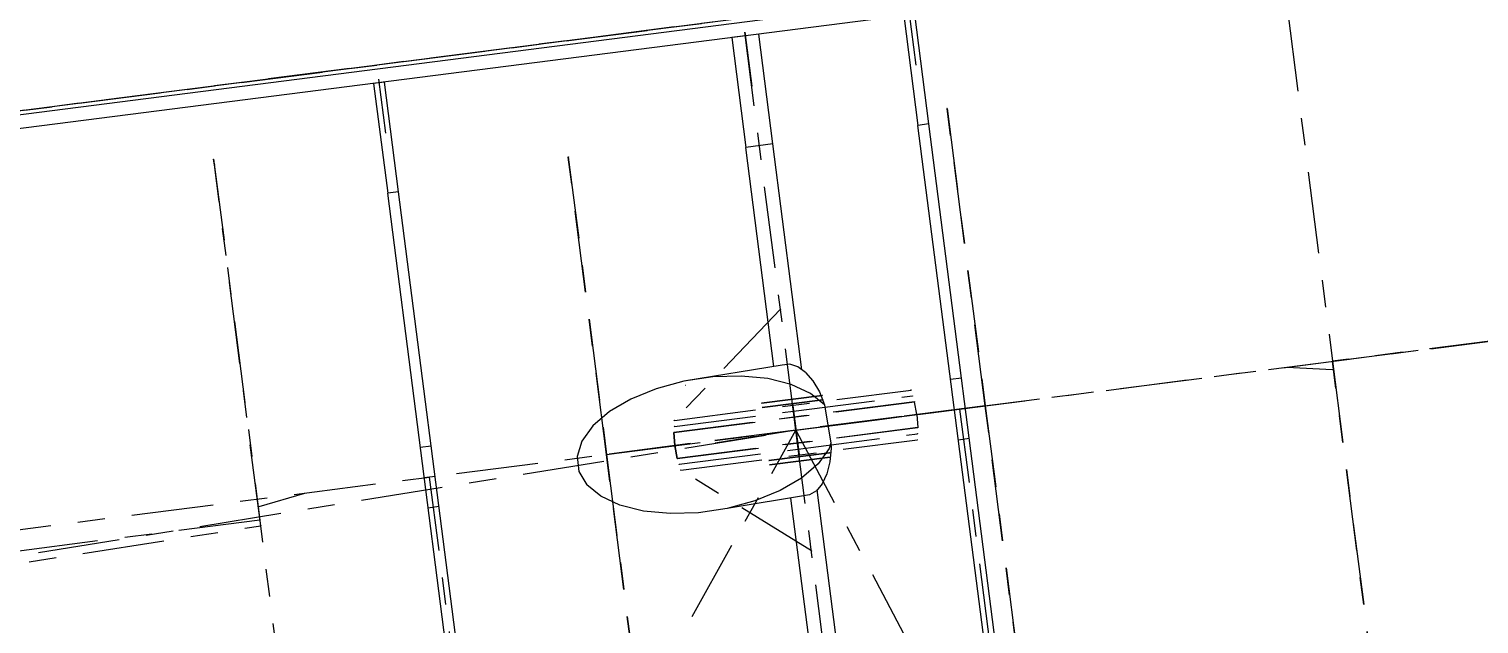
# Model space of a CAD drawing. Header units: millimetres. Extents: x 2368 to 8313, y 7493 to 11698.
# Drawn here: x 4204.5 to 4257.6, y 11390.1 to 11412 of the extents above; entities that cross this region are included whole.
import ezdxf

# ---------------------------------------------------------------- set-up
doc = ezdxf.new("R2010")
doc.units = ezdxf.units.MM
doc.linetypes.add('XKITLINE00', pattern=[0])
doc.linetypes.add('XKITLINE03', pattern=[6, 3, -1, 1, -1])

msp = doc.modelspace()

# ---------------------------------------------------------------- linework, layer by layer
at = {"color": 8, "linetype": 'XKITLINE03'}
for p, q in [((4176.5546, 11405.4376), (4507.8397, 11447.9365)), ((4507.8398, 11447.9365), (4176.5547, 11405.4376)), ((4178.4938, 11390.3215), (4509.7789, 11432.8204)), ((4178.4939, 11390.3215), (4509.779, 11432.8204)), ((4232.5882, 11397.261), (4396.5881, 11418.2997)), ((4236.7283, 11412.6327), (4236.9828, 11410.6484)), ((4236.7283, 11412.6327), (4236.9828, 11410.6495)), ((4250.6055, 11412.6789), (4252.2596, 11399.7845)), ((4232.5882, 11397.261), (4230.7153, 11411.8613)), ((4230.7153, 11411.8613), (4230.9697, 11409.8781)), ((4217.2876, 11410.1388), (4217.5421, 11408.1545)), ((4217.2877, 11410.1388), (4217.5421, 11408.1556)), ((4239.5312, 11398.1518), (4238.1315, 11409.0624)), ((4238.1315, 11409.0624), (4238.1315, 11409.0624)), ((4238.1315, 11409.0624), (4239.5312, 11398.1518)), ((4238.1316, 11409.0623), (4238.1316, 11409.0623)), ((4238.1316, 11409.0623), (4239.5313, 11398.1517)), ((4211.2696, 11406.9963), (4211.2435, 11407.1994)), ((4211.2435, 11407.1994), (4212.9429, 11393.9528)), ((4212.969, 11393.7497), (4211.2696, 11406.9963)), ((4225.645, 11396.3704), (4224.2453, 11407.281)), ((4224.2453, 11407.281), (4224.2453, 11407.281)), ((4224.2453, 11407.281), (4225.645, 11396.3704)), ((4224.2454, 11407.2809), (4224.2454, 11407.2809)), ((4224.2454, 11407.2809), (4225.6451, 11396.3703)), ((4252.2597, 11399.7845), (4273.089, 11402.4566)), ((4232.0193, 11401.6948), (4228.1325, 11397.617)), ((4232.0194, 11401.6947), (4228.1325, 11397.617)), ((4264.7471, 11401.3865), (4252.2597, 11399.7845)), ((4250.5881, 11399.5701), (4252.2632, 11399.4793)), ((4252.2596, 11399.7845), (4253.9138, 11386.8902)), ((4253.9139, 11386.8902), (4252.2597, 11399.7845)), ((4228.1192, 11397.1717), (4236.9351, 11398.3026)), ((4236.935, 11398.3026), (4228.1193, 11397.1717)), ((4228.1325, 11397.617), (4236.8097, 11398.7302)), ((4228.1325, 11397.617), (4236.8097, 11398.7301)), ((4231.3322, 11398.2492), (4233.554, 11398.5343)), ((4233.554, 11398.5343), (4231.3322, 11398.2492)), ((4231.3525, 11398.0906), (4233.5743, 11398.3756)), ((4233.5743, 11398.3756), (4231.3525, 11398.0906)), ((4231.3526, 11398.0905), (4233.5744, 11398.3756)), ((4233.5744, 11398.3756), (4231.3526, 11398.0905)), ((4232.499, 11397.9554), (4236.8633, 11398.5153)), ((4232.4991, 11397.9553), (4236.8633, 11398.5152)), ((4233.554, 11398.5343), (4233.554, 11398.5343)), ((4233.5743, 11398.3756), (4233.5743, 11398.3756)), ((4233.5744, 11398.3756), (4233.5744, 11398.3756)), ((4236.8633, 11398.5153), (4236.8633, 11398.5153)), ((4236.8633, 11398.5152), (4236.8633, 11398.5152)), ((4237.0218, 11397.8298), (4236.935, 11398.3026)), ((4225.645, 11396.3704), (4239.5312, 11398.1518)), ((4225.6451, 11396.3703), (4239.5313, 11398.1517)), ((4228.1348, 11397.3955), (4232.499, 11397.9554)), ((4228.1349, 11397.3955), (4232.4991, 11397.9553)), ((4232.4736, 11398.1538), (4232.7026, 11396.3684)), ((4232.7027, 11396.3683), (4232.4736, 11398.1537)), ((4236.4595, 11397.7577), (4232.5881, 11397.2611)), ((4236.4596, 11397.7577), (4232.5882, 11397.261)), ((4239.5312, 11398.1518), (4236.4595, 11397.7577)), ((4239.5313, 11398.1517), (4236.4596, 11397.7577)), ((4237.0218, 11397.8299), (4237.0571, 11397.3505)), ((4240.4743, 11383.432), (4238.6013, 11398.0324)), ((4240.4743, 11383.432), (4238.6013, 11398.0324)), ((4239.5312, 11398.1518), (4239.5312, 11398.1518)), ((4240.9309, 11387.2412), (4239.5312, 11398.1518)), ((4239.5313, 11398.1517), (4240.9309, 11387.2411)), ((4240.9309, 11387.2411), (4239.5313, 11398.1517)), ((4239.5313, 11398.1517), (4239.5313, 11398.1517)), ((4068.5881, 11101.9134), (4232.5881, 11397.261)), ((4068.5881, 11370.7429), (4232.5882, 11397.261)), ((4068.5882, 11101.9134), (4232.5882, 11397.261)), ((4228.1348, 11397.3955), (4228.1348, 11397.3955)), ((4228.1348, 11397.3955), (4228.1349, 11397.3955)), ((4237.0571, 11397.3505), (4228.2414, 11396.2195)), ((4228.2414, 11396.2195), (4237.0573, 11397.3504)), ((4232.5881, 11397.2611), (4228.7167, 11396.7644)), ((4232.5882, 11397.261), (4228.7167, 11396.7644)), ((4232.5882, 11397.261), (4229.278, 11396.7193)), ((4232.5882, 11397.261), (4232.5881, 11397.2611)), ((4232.5881, 11397.261), (4396.5881, 11087.0404)), ((4232.5882, 11397.261), (4396.5882, 11087.0404)), ((4234.4613, 11382.6606), (4232.5882, 11397.261)), ((4228.7167, 11396.7644), (4225.645, 11396.3704)), ((4228.7167, 11396.7644), (4225.6451, 11396.3703)), ((4228.1545, 11396.6923), (4228.1192, 11397.1717)), ((4228.1193, 11397.1717), (4228.1545, 11396.6923)), ((4228.2414, 11396.2195), (4228.1545, 11396.6923)), ((4228.1545, 11396.6923), (4228.2414, 11396.2195)), ((4228.3666, 11395.792), (4237.0438, 11396.9051)), ((4228.3666, 11395.7919), (4237.0439, 11396.9051)), ((4232.6772, 11396.5668), (4237.0414, 11397.1266)), ((4232.6772, 11396.5667), (4237.0415, 11397.1266)), ((4237.0414, 11397.1266), (4237.0414, 11397.1266)), ((4237.0415, 11397.1266), (4237.0415, 11397.1266)), ((4227.0447, 11385.4598), (4225.645, 11396.3704)), ((4225.6451, 11396.3703), (4227.0447, 11385.4597)), ((4227.0447, 11385.4597), (4225.6451, 11396.3703)), ((4228.3129, 11396.0069), (4232.6772, 11396.5668)), ((4228.313, 11396.0068), (4232.6772, 11396.5667)), ((4231.6019, 11396.1465), (4233.8237, 11396.4316)), ((4233.8237, 11396.4316), (4231.6019, 11396.1465)), ((4231.602, 11396.1465), (4233.8238, 11396.4315)), ((4233.8238, 11396.4315), (4231.602, 11396.1465)), ((4231.6223, 11395.9878), (4233.8441, 11396.2729)), ((4233.8441, 11396.2729), (4231.6223, 11395.9878)), ((4233.8237, 11396.4316), (4233.8237, 11396.4316)), ((4233.8238, 11396.4315), (4233.8238, 11396.4315)), ((4233.8441, 11396.2729), (4233.8441, 11396.2729)), ((4228.313, 11396.0069), (4228.3129, 11396.0069)), ((4228.313, 11396.0069), (4228.313, 11396.0068)), ((4233.1569, 11392.8274), (4228.3666, 11395.792)), ((4233.1569, 11392.8274), (4228.3666, 11395.7919)), ((4221.0336, 11380.9381), (4219.1606, 11395.5384)), ((4221.0337, 11380.9381), (4219.1606, 11395.5384)), ((4212.913, 11394.4558), (4214.5881, 11394.9518)), ((4212.9428, 11393.9549), (4192.1135, 11391.2828)), ((4200.5251, 11391.8091), (4212.9688, 11393.7517)), ((4214.5736, 11381.2414), (4212.969, 11393.7497))]:
    msp.add_line(p, q, dxfattribs=at)
at = {"color": 8, "linetype": 'XKITLINE00'}
for p, q in [((4507.8398, 11447.9365), (4176.5547, 11405.4376)), ((4507.8587, 11447.7893), (4176.5736, 11405.2904)), ((4507.9229, 11447.2885), (4176.6378, 11404.7897)), ((4236.5475, 11412.4709), (4237.0641, 11408.4435)), ((4237.4609, 11408.4944), (4236.9437, 11412.526)), ((4230.2363, 11411.6656), (4230.2368, 11411.6613)), ((4231.2287, 11411.7886), (4230.2368, 11411.6613)), ((4230.2368, 11411.6613), (4230.7535, 11407.6339)), ((4231.7453, 11407.7612), (4231.2281, 11411.7928)), ((4217.1062, 11409.9812), (4217.1068, 11409.977)), ((4217.5035, 11410.0279), (4217.1068, 11409.977)), ((4217.1068, 11409.977), (4217.6234, 11405.9495)), ((4218.0202, 11406.0004), (4217.503, 11410.0321)), ((4237.4609, 11408.4944), (4237.0641, 11408.4435)), ((4239.7418, 11387.5704), (4237.0641, 11408.4435)), ((4240.1386, 11387.6213), (4237.4609, 11408.4944)), ((4231.7453, 11407.7612), (4230.7535, 11407.6339)), ((4231.785, 11399.5929), (4230.7535, 11407.6339)), ((4232.8084, 11399.4748), (4231.7453, 11407.7612)), ((4218.0202, 11406.0004), (4217.6234, 11405.9495)), ((4220.3011, 11385.0764), (4217.6234, 11405.9495)), ((4220.6979, 11385.1273), (4218.0202, 11406.0004)), ((4232.0901, 11399.6429), (4228.483, 11399.0526)), ((4232.3685, 11399.6737), (4232.0901, 11399.6429)), ((4232.6578, 11399.5836), (4232.3685, 11399.6737)), ((4232.9437, 11399.377), (4232.6578, 11399.5836)), ((4232.9437, 11399.377), (4233.2117, 11399.0643)), ((4228.483, 11399.0526), (4227.4678, 11398.7777)), ((4229.5381, 11399.2106), (4228.483, 11399.0526)), ((4228.5403, 11398.9005), (4228.5352, 11398.8996)), ((4230.5801, 11399.2436), (4229.5381, 11399.2106)), ((4231.5568, 11399.1501), (4230.5801, 11399.2436)), ((4232.4193, 11398.9346), (4231.5568, 11399.1501)), ((4233.1242, 11398.6081), (4232.4193, 11398.9346)), ((4233.2117, 11399.0643), (4233.4485, 11398.6612)), ((4238.6571, 11399.1693), (4238.2604, 11399.1184)), ((4226.5434, 11398.3995), (4225.7561, 11397.9371)), ((4227.4678, 11398.7777), (4226.5434, 11398.3995)), ((4233.6421, 11398.1878), (4233.1242, 11398.6081)), ((4233.4485, 11398.6612), (4233.6421, 11398.1878)), ((4225.7561, 11397.9371), (4225.1454, 11397.4136)), ((4233.6421, 11398.1878), (4233.8749, 11396.7786)), ((4238.7997, 11398.0578), (4238.403, 11398.0069)), ((4225.1454, 11397.4136), (4224.7419, 11396.8553)), ((4224.7419, 11396.8553), (4224.5659, 11396.2902)), ((4233.8749, 11396.7786), (4233.8141, 11396.5833)), ((4233.8749, 11396.7786), (4233.8807, 11396.5943)), ((4238.9423, 11396.9464), (4238.5455, 11396.8955)), ((4219.2164, 11396.6753), (4218.8197, 11396.6244)), ((4224.5659, 11396.2902), (4224.6262, 11395.7466)), ((4233.8141, 11396.5833), (4233.4106, 11396.025)), ((4233.8807, 11396.5943), (4233.8328, 11396.0941)), ((4224.6262, 11395.7466), (4224.9197, 11395.2518)), ((4233.4106, 11396.025), (4232.7999, 11395.5016)), ((4233.7225, 11395.6525), (4233.5553, 11395.2916)), ((4233.8328, 11396.0941), (4233.7225, 11395.6525)), ((4219.359, 11395.5639), (4218.9623, 11395.513)), ((4225.4318, 11394.8305), (4224.9197, 11395.2518)), ((4232.7999, 11395.5016), (4232.0126, 11395.0391)), ((4233.5553, 11395.2916), (4233.3396, 11395.0294)), ((4226.1367, 11394.504), (4225.4318, 11394.8305)), ((4233.0863, 11394.8791), (4230.073, 11394.386)), ((4231.0882, 11394.661), (4230.073, 11394.386)), ((4232.0126, 11395.0391), (4231.0882, 11394.661)), ((4233.4312, 11386.7608), (4232.404, 11394.7675)), ((4233.3396, 11395.0294), (4233.0863, 11394.8791)), ((4234.423, 11386.8881), (4233.3734, 11395.0704)), ((4219.5016, 11394.4524), (4219.1049, 11394.4015)), ((4226.9992, 11394.2886), (4226.1367, 11394.504)), ((4227.9759, 11394.195), (4226.9992, 11394.2886)), ((4229.0179, 11394.2281), (4227.9759, 11394.195)), ((4230.073, 11394.386), (4229.0179, 11394.2281)), ((4230.0259, 11394.5399), (4230.0208, 11394.539))]:
    msp.add_line(p, q, dxfattribs=at)
for centre in [(4230.7153, 11411.8613), (4230.7153, 11411.8613), (4217.2876, 11410.1388), (4217.2877, 11410.1388), (4238.1315, 11409.0624), (4238.1315, 11409.0624), (4238.1315, 11409.0624), (4238.1316, 11409.0623), (4238.1316, 11409.0623), (4211.2435, 11407.1994), (4211.2435, 11407.1994), (4211.2696, 11406.9963), (4211.2696, 11406.9963), (4224.2453, 11407.281), (4224.2453, 11407.281), (4224.2453, 11407.281), (4224.2454, 11407.2809), (4224.2454, 11407.2809), (4232.0193, 11401.6948), (4232.0194, 11401.6947), (4250.5881, 11399.5701), (4252.2596, 11399.7845), (4252.2596, 11399.7845), (4252.2597, 11399.7845), (4252.2597, 11399.7845), (4252.2597, 11399.7845), (4233.554, 11398.5343), (4233.554, 11398.5343), (4233.554, 11398.5343), (4233.5743, 11398.3756), (4233.5743, 11398.3756), (4233.5743, 11398.3756), (4233.5744, 11398.3756), (4233.5744, 11398.3756), (4233.5744, 11398.3756), (4236.8097, 11398.7302), (4236.8097, 11398.7301), (4236.8633, 11398.5153), (4236.8633, 11398.5153), (4236.8633, 11398.5152), (4236.8633, 11398.5152), (4236.935, 11398.3026), (4236.935, 11398.3026), (4236.9351, 11398.3026), (4231.3322, 11398.2492), (4231.3322, 11398.2492), (4231.3525, 11398.0906), (4231.3525, 11398.0906), (4231.3526, 11398.0905), (4231.3526, 11398.0905), (4232.4736, 11398.1538), (4232.4736, 11398.1537), (4232.499, 11397.9554), (4232.499, 11397.9554), (4232.4991, 11397.9553), (4232.4991, 11397.9553), (4236.4595, 11397.7577), (4236.4595, 11397.7577), (4236.4596, 11397.7577), (4236.4596, 11397.7577), (4237.0218, 11397.8299), (4237.0218, 11397.8298), (4238.6013, 11398.0324), (4238.6013, 11398.0324), (4239.5312, 11398.1518), (4239.5312, 11398.1518), (4239.5312, 11398.1518), (4239.5312, 11398.1518), (4239.5312, 11398.1518), (4239.5312, 11398.1518), (4239.5313, 11398.1517), (4239.5313, 11398.1517), (4239.5313, 11398.1517), (4239.5313, 11398.1517), (4239.5313, 11398.1517), (4239.5313, 11398.1517), (4228.1325, 11397.617), (4228.1325, 11397.617), (4228.1325, 11397.617), (4228.1325, 11397.617), (4228.1348, 11397.3955), (4228.1348, 11397.3955), (4228.1348, 11397.3955), (4228.1349, 11397.3955), (4232.5881, 11397.2611), (4232.5881, 11397.2611), (4232.5881, 11397.261), (4232.5881, 11397.261), (4232.5882, 11397.261), (4232.5882, 11397.261), (4232.5882, 11397.261), (4232.5882, 11397.261), (4232.5882, 11397.261), (4232.5882, 11397.261), (4232.5882, 11397.261), (4232.5882, 11397.261), (4232.5882, 11397.261), (4232.5882, 11397.261), (4237.0571, 11397.3505), (4237.0571, 11397.3505), (4237.0573, 11397.3504), (4228.1192, 11397.1717), (4228.1192, 11397.1717), (4228.1193, 11397.1717), (4228.1193, 11397.1717), (4228.1545, 11396.6923), (4228.1545, 11396.6923), (4228.1545, 11396.6923), (4228.1545, 11396.6923), (4228.7167, 11396.7644), (4228.7167, 11396.7644), (4228.7167, 11396.7644), (4228.7167, 11396.7644), (4237.0414, 11397.1266), (4237.0414, 11397.1266), (4237.0415, 11397.1266), (4237.0415, 11397.1266), (4237.0438, 11396.9051), (4237.0439, 11396.9051), (4225.645, 11396.3704), (4225.645, 11396.3704), (4225.645, 11396.3704), (4225.645, 11396.3704), (4225.645, 11396.3704), (4225.6451, 11396.3703), (4225.6451, 11396.3703), (4225.6451, 11396.3703), (4225.6451, 11396.3703), (4225.6451, 11396.3703), (4228.2414, 11396.2195), (4228.2414, 11396.2195), (4228.2414, 11396.2195), (4228.2414, 11396.2195), (4231.6019, 11396.1465), (4231.6019, 11396.1465), (4231.602, 11396.1465), (4231.602, 11396.1465), (4232.6772, 11396.5668), (4232.6772, 11396.5668), (4232.6772, 11396.5667), (4232.6772, 11396.5667), (4232.7026, 11396.3684), (4232.7027, 11396.3683), (4233.8237, 11396.4316), (4233.8237, 11396.4316), (4233.8237, 11396.4316), (4233.8238, 11396.4315), (4233.8238, 11396.4315), (4233.8238, 11396.4315), (4233.8441, 11396.2729), (4233.8441, 11396.2729), (4233.8441, 11396.2729), (4228.3129, 11396.0069), (4228.313, 11396.0069), (4228.313, 11396.0069), (4228.313, 11396.0068), (4228.3666, 11395.792), (4228.3666, 11395.792), (4228.3666, 11395.7919), (4228.3666, 11395.7919), (4231.6223, 11395.9878), (4231.6223, 11395.9878), (4219.1606, 11395.5384), (4219.1606, 11395.5384), (4214.5881, 11394.9518), (4212.9428, 11393.9549), (4212.9429, 11393.9528), (4212.9688, 11393.7517), (4212.969, 11393.7497), (4212.969, 11393.7497), (4233.1569, 11392.8274), (4233.1569, 11392.8274)]:
    msp.add_circle(centre, 0.004, dxfattribs=at)

doc.saveas('drawing.dxf')
